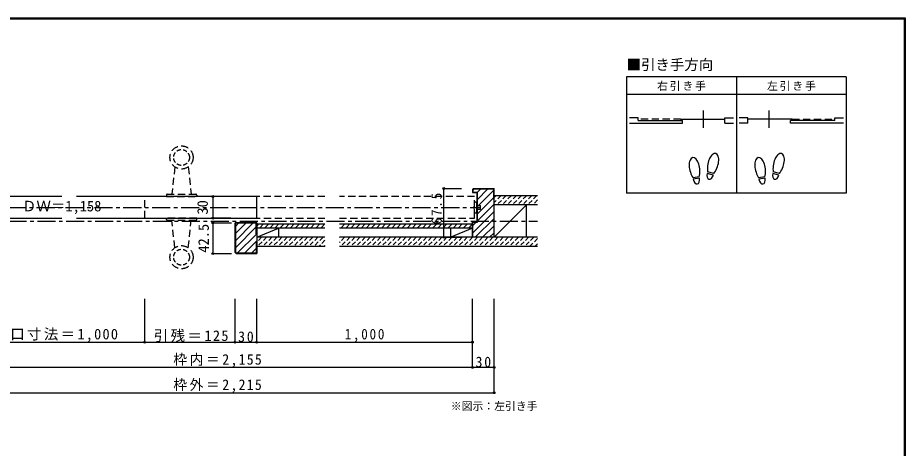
# Model space of a CAD drawing. Units: millimetres at full size, sheet at 1:5. Extents: x -973 to 977, y -718 to 696.
# Drawn here: x -251 to 977, y 100 to 696 of the extents above; entities that cross this region are included whole.
import ezdxf
from ezdxf.enums import TextEntityAlignment as Align

# ---------------------------------------------------------------- set-up
doc = ezdxf.new("R2010")
doc.units = ezdxf.units.MM
doc.header["$LTSCALE"] = 5
doc.header["$PDMODE"] = 32
doc.header["$PDSIZE"] = 2.5
for name, pattern in [('CHAIN1', [8, 5, -1, 1, -1]), ('DASHED1', [1.8, 1.2, -0.6]), ('DASHED2', [3, 2, -1])]:
    doc.linetypes.add(name, pattern=pattern)
for name, color, linetype in [('0-1_通り芯', 4, 'CHAIN1'), ('0-2_柱', 3, 'Continuous'), ('0-3_仕上げ', 2, 'Continuous'), ('0-4_枠', 3, 'Continuous'), ('0-5_ケーシング', 3, 'DASHED2'), ('0-6_扉', 6, 'Continuous'), ('0-7_金物', 7, 'Continuous'), ('0-8_戸当り', 3, 'Continuous'), ('0-A_文字', 3, 'Continuous'), ('0-B_寸法', 7, 'Continuous'), ('0-C_ハッチ', 4, 'DASHED1'), ('F-1_枠', 7, 'Continuous')]:
    doc.layers.add(name, color=color, linetype=linetype)
doc.styles.add('ＭＳ ゴシック', font='')
doc.styles.get('ＭＳ ゴシック').set_extended_font_data('MS Gothic')

msp = doc.modelspace()

# ---------------------------------------------------------------- linework, layer by layer
at = {"layer": '0-1_通り芯'}
msp.add_line((-464.382, 414.494), (467.765, 414.494), dxfattribs=at)
at = {"layer": '0-2_柱'}
for p, q in [((407.688, 391.994), (407.688, 436.994)), ((452.688, 391.994), (452.688, 436.994)), ((109.153, 404.494), (109.153, 391.994)), ((347.688, 391.994), (347.688, 404.494))]:
    msp.add_line(p, q, dxfattribs=at)
at = {"layer": '0-2_柱', "color": 7}
for p, q in [((407.688, 391.994), (452.688, 436.994)), ((79.153, 391.994), (109.153, 404.494)), ((377.688, 404.494), (347.688, 391.994))]:
    msp.add_line(p, q, dxfattribs=at)
at = {"layer": '0-3_仕上げ'}
for p, q in [((467.765, 449.494), (407.688, 449.494)), ((467.765, 436.994), (407.688, 436.994)), ((173.678, 409.994), (79.153, 409.994)), ((377.688, 409.994), (193.678, 409.994)), ((173.678, 404.494), (79.153, 404.494)), ((377.688, 404.494), (193.678, 404.494)), ((173.678, 391.994), (79.153, 391.994)), ((467.765, 391.994), (193.678, 391.994)), ((173.678, 379.494), (79.153, 379.494)), ((467.765, 379.494), (193.678, 379.494))]:
    msp.add_line(p, q, dxfattribs=at)
at = {"layer": '0-4_枠'}
for p, q in [((379.102, 459.494), (377.688, 458.079)), ((378.188, 457.872), (379.309, 458.994)), ((378.188, 457.872), (378.188, 454.494)), ((378.188, 454.494), (384.188, 454.494)), ((379.102, 459.494), (407.688, 459.494)), ((379.309, 458.994), (407.188, 458.994)), ((384.188, 454.494), (384.188, 412.494)), ((407.188, 444.494), (407.188, 458.994)), ((407.688, 391.994), (407.688, 459.494)), ((383.688, 453.994), (383.688, 412.994)), ((407.188, 444.494), (407.688, 444.494)), ((79.153, 411.994), (49.153, 411.994)), ((49.153, 370.908), (49.153, 411.994)), ((78.653, 411.494), (49.653, 411.494)), ((49.653, 411.494), (49.653, 371.115)), ((78.653, 396.994), (78.653, 411.494)), ((79.153, 411.994), (79.153, 369.494)), ((383.688, 412.994), (377.688, 412.994)), ((377.688, 391.994), (377.688, 412.994)), ((384.188, 412.494), (378.188, 412.494)), ((378.188, 391.994), (378.188, 412.494)), ((78.653, 396.994), (79.153, 396.994)), ((78.653, 384.494), (79.153, 384.494)), ((78.653, 384.494), (78.653, 369.994)), ((407.688, 391.994), (377.688, 391.994)), ((50.567, 369.494), (49.153, 370.908)), ((50.774, 369.994), (49.653, 371.115)), ((50.567, 369.494), (79.153, 369.494)), ((78.653, 369.994), (50.774, 369.994))]:
    msp.add_line(p, q, dxfattribs=at)
msp.add_lwpolyline([(377.688, 458.079), (377.688, 453.994), (383.688, 453.994)], dxfattribs=at)
at = {"layer": '0-5_ケーシング'}
for p, q in [((-34.097, 489.439), (-38.347, 451.494)), ((-15.597, 489.439), (-11.347, 451.494)), ((-45.847, 450.494), (-45.847, 448.494)), ((-45.847, 448.494), (-3.847, 448.494)), ((-44.847, 451.494), (-4.847, 451.494)), ((-3.847, 450.494), (-3.847, 448.494)), ((-3.847, 418.494), (-45.847, 418.494)), ((-45.847, 416.494), (-45.847, 418.494)), ((-3.847, 416.494), (-3.847, 418.494)), ((-4.847, 415.494), (-44.847, 415.494)), ((-34.097, 377.549), (-38.347, 415.494)), ((-15.597, 377.549), (-11.347, 415.494))]:
    msp.add_line(p, q, dxfattribs=at)
for centre in [(-24.847, 502.494), (-24.847, 364.494)]:
    msp.add_circle(centre, 16, dxfattribs=at)
at = {"layer": '0-5_ケーシング', "linetype": 'DASHED1'}
for centre in [(-24.847, 502.494), (-24.847, 364.494)]:
    msp.add_circle(centre, 11, dxfattribs=at)
at = {"layer": '0-5_ケーシング'}
for centre, start, end in [((-44.847, 450.494), 90, 180), ((-4.847, 450.494), 0, 90), ((-44.847, 416.494), 180, 270), ((-4.847, 416.494), 270, 0)]:
    msp.add_arc(centre, 1, start, end, dxfattribs=at)
at = {"layer": '0-6_扉'}
for p, q in [((-190.372, 448.494), (-377.382, 448.494)), ((79.153, 448.494), (-170.372, 448.494)), ((79.153, 418.494), (79.153, 448.494)), ((-348.212, 418.494), (-190.372, 418.494)), ((-170.372, 418.494), (79.153, 418.494))]:
    msp.add_line(p, q, dxfattribs=at)
at = {"layer": '0-6_扉', "color": 2, "linetype": 'DASHED2'}
for p, q in [((173.647, 448.494), (-75.847, 448.494)), ((-75.847, 418.494), (-75.847, 448.494)), ((380.688, 448.494), (193.647, 448.494)), ((380.688, 418.494), (380.688, 448.494)), ((-75.847, 418.494), (173.647, 418.494)), ((193.647, 418.494), (380.688, 418.494))]:
    msp.add_line(p, q, dxfattribs=at)
at = {"layer": '0-7_金物'}
for p, q in [((380.688, 440.994), (383.688, 440.994)), ((383.688, 435.994), (388.688, 435.994))]:
    msp.add_line(p, q, dxfattribs=at)
for points in [[(380.688, 425.994), (383.688, 425.994), (383.688, 440.994)], [(383.688, 430.994), (388.688, 430.994), (388.688, 435.994)]]:
    msp.add_lwpolyline(points, dxfattribs=at)
msp.add_arc((411.139, 433.494), 31.361, 166.16368, 193.83629, dxfattribs=at)
at = {"layer": '0-8_戸当り'}
for p, q in [((697.586, 543.354), (697.586, 567.354)), ((788.386, 543.354), (788.386, 567.354)), ((711.079, 478.206), (702.598, 480.478)), ((711.622, 480.235), (703.142, 482.507)), ((801.879, 478.206), (793.398, 480.478)), ((802.422, 480.235), (793.942, 482.507)), ((691.611, 475.878), (682.965, 474.353)), ((691.976, 473.81), (683.33, 472.285)), ((782.411, 475.878), (773.765, 474.353)), ((782.776, 473.81), (774.13, 472.285))]:
    msp.add_line(p, q, dxfattribs=at)
at = {"layer": '0-8_戸当り', "color": 2}
for p, q in [((606.986, 557.154), (594.986, 557.154)), ((606.986, 553.554), (606.986, 557.154)), ((606.986, 553.554), (668.186, 553.554)), ((665.786, 555.354), (726.986, 555.354)), ((726.986, 557.154), (738.986, 557.154)), ((726.986, 549.954), (726.986, 557.154)), ((758.986, 557.154), (746.986, 557.154)), ((758.986, 549.954), (758.986, 557.154)), ((820.186, 555.354), (758.986, 555.354)), ((878.986, 553.554), (817.786, 553.554)), ((878.986, 557.154), (890.986, 557.154)), ((878.986, 553.554), (878.986, 557.154)), ((726.986, 549.954), (738.986, 549.954)), ((758.986, 549.954), (746.986, 549.954))]:
    msp.add_line(p, q, dxfattribs=at)
at = {"layer": '0-8_戸当り', "color": 2, "linetype": 'DASHED2'}
for p, q in [((665.786, 555.354), (606.986, 555.354)), ((820.186, 555.354), (878.986, 555.354))]:
    msp.add_line(p, q, dxfattribs=at)
at = {"layer": '0-8_戸当り', "color": 2}
for points in [[(594.986, 549.954), (668.186, 549.954), (668.186, 553.554)], [(890.986, 549.954), (817.786, 549.954), (817.786, 553.554)]]:
    msp.add_lwpolyline(points, dxfattribs=at)
at = {"layer": '0-8_戸当り'}
for centre, major_axis, ratio, start_param, end_param in [((710.867, 494.378), (3.644, 13.601), 0.5, 4.34059143, 8.22577918), ((801.667, 494.378), (3.644, 13.601), 0.5, 4.34059143, 8.22577918), ((684.95, 488.377), (-2.445, 13.867), 0.5, 4.34059143, 8.22577918), ((775.75, 488.377), (-2.445, 13.867), 0.5, 4.34059143, 8.22577918), ((685.02, 487.981), (-2.963, 16.802), 0.4, 1.85063327, 2.44287679), ((685.02, 487.981), (-2.963, 16.802), 0.4, 3.84030852, 4.43255203), ((706.838, 479.342), (1.894, 7.067), 0.6, 1.57079633, 4.71238898), ((710.763, 493.989), (4.416, 16.48), 0.4, 1.85063327, 2.44287679), ((710.763, 493.989), (4.416, 16.48), 0.4, 3.84030852, 4.43255203), ((775.82, 487.981), (-2.963, 16.802), 0.4, 1.85063327, 2.44287679), ((775.82, 487.981), (-2.963, 16.802), 0.4, 3.84030852, 4.43255203), ((797.638, 479.342), (1.894, 7.067), 0.6, 1.57079633, 4.71238898), ((801.563, 493.989), (4.416, 16.48), 0.4, 1.85063327, 2.44287679), ((801.563, 493.989), (4.416, 16.48), 0.4, 3.84030852, 4.43255203), ((687.653, 473.047), (-1.27, 7.205), 0.6, 1.57079633, 4.71238898), ((778.453, 473.047), (-1.27, 7.205), 0.6, 1.57079633, 4.71238898)]:
    msp.add_ellipse(centre, major_axis=major_axis, ratio=ratio, start_param=start_param, end_param=end_param, dxfattribs=at)
at = {"layer": '0-A_文字'}
for p, q in [((590.986, 614.167), (590.986, 453.167)), ((894.986, 614.167), (590.986, 614.167)), ((742.986, 614.167), (742.986, 453.167)), ((894.986, 614.167), (894.986, 453.167)), ((590.986, 590.167), (894.986, 590.167)), ((894.986, 453.167), (590.986, 453.167))]:
    msp.add_line(p, q, dxfattribs=at)
at = {"layer": '0-B_寸法', "color": 4}
for p, q in [((338.092, 391.994), (338.092, 459.494)), ((338.092, 459.494), (362.688, 459.494)), ((43.495, 448.494), (18.448, 448.494)), ((18.448, 448.494), (18.448, 418.494)), ((43.495, 418.494), (18.448, 418.494)), ((18.448, 411.994), (44.09, 411.994)), ((18.448, 411.994), (18.448, 369.494)), ((338.092, 391.994), (362.688, 391.994)), ((18.448, 369.494), (44.09, 369.494)), ((-75.847, 246.994), (-75.847, 306.994)), ((49.153, 246.994), (49.153, 306.994)), ((79.153, 246.994), (79.153, 306.994)), ((377.688, 211.994), (377.688, 306.994)), ((407.688, 176.994), (407.688, 306.994)), ((-374.382, 246.994), (-75.847, 246.994)), ((-75.847, 246.994), (49.153, 246.994)), ((49.153, 246.994), (79.153, 246.994)), ((79.153, 246.994), (377.688, 246.994)), ((377.688, 211.994), (-374.382, 211.994)), ((407.688, 211.994), (377.688, 211.994)), ((-404.382, 176.994), (407.688, 176.994))]:
    msp.add_line(p, q, dxfattribs=at)
at = {"layer": '0-B_寸法', "color": 4, "linetype": 'CHAIN1'}
msp.add_line((-385.382, 433.494), (388.688, 433.494), dxfattribs=at)
at = {"layer": '0-B_寸法'}
for p in [(338.092, 459.494), (18.448, 448.494), (18.448, 418.494), (18.448, 411.994), (338.092, 391.994), (18.448, 369.494), (-75.847, 246.994), (49.153, 246.994), (79.153, 246.994), (377.688, 246.994), (377.688, 211.994), (407.688, 211.994), (407.688, 176.994)]:
    msp.add_point(p, dxfattribs=at)
at = {"layer": '0-C_ハッチ', "linetype": 'Continuous'}
for p, q in [((379.416, 458.994), (378.188, 457.766)), ((389.315, 458.994), (384.188, 453.867)), ((399.215, 458.994), (384.188, 443.967)), ((407.188, 457.068), (384.188, 434.068)), ((407.188, 447.168), (384.188, 424.168)), ((407.688, 437.769), (384.188, 414.269)), ((407.688, 427.869), (378.188, 398.369)), ((407.688, 417.97), (381.712, 391.994)), ((54.16, 411.494), (49.653, 406.987)), ((64.059, 411.494), (49.653, 397.088)), ((73.959, 411.494), (49.653, 387.188)), ((78.653, 406.289), (49.653, 377.289)), ((382.413, 412.494), (378.188, 408.268)), ((407.688, 408.07), (391.612, 391.994)), ((79.153, 396.889), (52.258, 369.994)), ((407.688, 398.171), (401.511, 391.994)), ((79.153, 386.99), (62.157, 369.994)), ((78.653, 376.59), (72.057, 369.994))]:
    msp.add_line(p, q, dxfattribs=at)
at = {"layer": '0-C_ハッチ'}
for p, q in [((409.941, 449.494), (407.688, 447.241)), ((417.012, 449.494), (407.688, 440.17)), ((424.083, 449.494), (411.583, 436.994)), ((431.154, 449.494), (418.654, 436.994)), ((438.226, 449.494), (425.726, 436.994)), ((445.297, 449.494), (432.797, 436.994)), ((452.368, 449.494), (439.868, 436.994)), ((459.439, 449.494), (446.939, 436.994)), ((466.51, 449.494), (454.01, 436.994)), ((467.765, 443.678), (461.081, 436.994)), ((81.152, 409.994), (79.153, 407.995)), ((88.223, 409.994), (82.723, 404.494)), ((95.294, 409.994), (89.794, 404.494)), ((102.365, 409.994), (96.865, 404.494)), ((109.436, 409.994), (103.936, 404.494)), ((116.507, 409.994), (111.007, 404.494)), ((123.578, 409.994), (118.078, 404.494)), ((130.649, 409.994), (125.149, 404.494)), ((137.72, 409.994), (132.22, 404.494)), ((144.791, 409.994), (139.291, 404.494)), ((151.862, 409.994), (146.362, 404.494)), ((158.933, 409.994), (153.433, 404.494)), ((166.004, 409.994), (160.504, 404.494)), ((173.075, 409.994), (167.575, 404.494)), ((200.541, 409.994), (195.041, 404.494)), ((207.612, 409.994), (202.112, 404.494)), ((214.684, 409.994), (209.184, 404.494)), ((221.755, 409.994), (216.255, 404.494)), ((228.826, 409.994), (223.326, 404.494)), ((235.897, 409.994), (230.397, 404.494)), ((242.968, 409.994), (237.468, 404.494)), ((250.039, 409.994), (244.539, 404.494)), ((257.11, 409.994), (251.61, 404.494)), ((264.181, 409.994), (258.681, 404.494)), ((271.252, 409.994), (265.752, 404.494)), ((278.323, 409.994), (272.823, 404.494)), ((285.394, 409.994), (279.894, 404.494)), ((292.465, 409.994), (286.965, 404.494)), ((299.536, 409.994), (294.036, 404.494)), ((306.607, 409.994), (301.107, 404.494)), ((313.678, 409.994), (308.178, 404.494)), ((320.75, 409.994), (315.25, 404.494)), ((327.821, 409.994), (322.321, 404.494)), ((334.892, 409.994), (329.392, 404.494)), ((341.963, 409.994), (336.463, 404.494)), ((349.034, 409.994), (343.534, 404.494)), ((356.105, 409.994), (350.605, 404.494)), ((363.176, 409.994), (357.676, 404.494)), ((370.247, 409.994), (364.747, 404.494)), ((377.318, 409.994), (371.818, 404.494)), ((85.865, 391.994), (79.153, 385.282)), ((92.936, 391.994), (80.436, 379.494)), ((100.007, 391.994), (87.507, 379.494)), ((107.078, 391.994), (94.578, 379.494)), ((114.149, 391.994), (101.649, 379.494)), ((121.22, 391.994), (108.72, 379.494)), ((128.291, 391.994), (115.791, 379.494)), ((135.362, 391.994), (122.862, 379.494)), ((142.419, 391.979), (129.933, 379.494)), ((149.504, 391.994), (137.004, 379.494)), ((156.561, 391.979), (144.076, 379.494)), ((163.647, 391.994), (151.147, 379.494)), ((170.703, 391.979), (158.218, 379.494)), ((173.678, 387.883), (165.289, 379.494)), ((173.678, 380.812), (172.36, 379.494)), ((200.904, 391.994), (193.678, 384.768)), ((193.833, 391.994), (193.678, 391.839)), ((207.975, 391.994), (195.475, 379.494)), ((215.046, 391.994), (202.546, 379.494)), ((222.118, 391.994), (209.618, 379.494)), ((229.189, 391.994), (216.689, 379.494)), ((236.26, 391.994), (223.76, 379.494)), ((243.331, 391.994), (230.831, 379.494)), ((250.402, 391.994), (237.902, 379.494)), ((257.473, 391.994), (244.973, 379.494)), ((264.544, 391.994), (252.044, 379.494)), ((271.615, 391.994), (259.115, 379.494)), ((278.686, 391.994), (266.186, 379.494)), ((285.757, 391.994), (273.257, 379.494)), ((292.828, 391.994), (280.328, 379.494)), ((299.899, 391.994), (287.399, 379.494)), ((306.97, 391.994), (294.47, 379.494)), ((314.041, 391.994), (301.541, 379.494)), ((321.112, 391.994), (308.612, 379.494)), ((328.184, 391.994), (315.684, 379.494)), ((335.255, 391.994), (322.755, 379.494)), ((342.326, 391.994), (329.826, 379.494)), ((349.397, 391.994), (336.897, 379.494)), ((356.468, 391.994), (343.968, 379.494)), ((363.539, 391.994), (351.039, 379.494)), ((370.61, 391.994), (358.11, 379.494)), ((377.681, 391.994), (365.181, 379.494)), ((384.752, 391.994), (372.252, 379.494)), ((391.823, 391.994), (379.323, 379.494)), ((398.894, 391.994), (386.394, 379.494)), ((405.965, 391.994), (393.465, 379.494)), ((413.036, 391.994), (400.536, 379.494)), ((420.107, 391.994), (407.607, 379.494)), ((427.178, 391.994), (414.678, 379.494)), ((434.25, 391.994), (421.75, 379.494)), ((441.321, 391.994), (428.821, 379.494)), ((448.392, 391.994), (435.892, 379.494)), ((455.463, 391.994), (442.963, 379.494)), ((462.534, 391.994), (450.034, 379.494)), ((467.765, 390.154), (457.105, 379.494)), ((467.765, 383.083), (464.176, 379.494))]:
    msp.add_line(p, q, dxfattribs=at)
at = {"layer": 'F-1_枠', "color": 6}
for p, q in [((-973.347, 695.833), (976.653, 695.833)), ((-973.347, 695), (976.653, 695)), ((-973.347, 694.167), (976.653, 694.167)), ((974.986, 695.833), (974.986, -700.833)), ((975.82, 695.833), (975.82, -700.833)), ((976.653, 695.833), (976.653, -700.833))]:
    msp.add_line(p, q, dxfattribs=at)

# ---------------------------------------------------------------- texts
at = {"layer": '0-A_文字', "color": 7, "style": 'ＭＳ ゴシック'}
msp.add_text('■引き手方向', height=14.66, dxfattribs=at).set_placement((590.986, 619.167), align=Align.BOTTOM_LEFT)
at = {"layer": '0-A_文字', "color": 7, "char_height": 11, "attachment_point": 7, "style": 'ＭＳ ゴシック'}
for s, insert in [('\\T1.17;右引き手', (633.236, 594.667)), ('\\T1.17;左引き手', (785.236, 594.667))]:
    msp.add_mtext(s, dxfattribs=dict(at, insert=insert))
at = {"layer": '0-B_寸法', "style": 'ＭＳ ゴシック'}
for s, height, p in [('ＤＷ＝1,158', 14.66, (-245.614, 423.494)), ('※図示：左引き手', 11, (347.765, 149.539))]:
    msp.add_text(s, height=height, dxfattribs=at).set_placement(p, align=Align.BOTTOM_LEFT)
for s, p in [('30', (15.948, 423.494)), ('42.5', (17.345, 370.744))]:
    msp.add_text(s, height=14.66, rotation=90, dxfattribs=at).set_placement(p, align=Align.BOTTOM_LEFT)
at = {"layer": '0-B_寸法', "insert": (335.592, 410.119), "char_height": 14.66, "attachment_point": 7, "rotation": 90, "style": 'ＭＳ ゴシック'}
msp.add_mtext('\\T1.28;\\W0.9;67.5', dxfattribs=at)
at = {"layer": '0-B_寸法', "char_height": 14.66, "attachment_point": 7, "style": 'ＭＳ ゴシック'}
for s, insert in [('\\T1.16;有効開口寸法＝1,000', (-331.364, 246.994)), ('\\T1.17;引残＝125', (-63.347, 246.994)), ('\\T1.27;\\W0.95;30', (53.528, 246.994)), ('\\T1.28;\\W0.9;1,000', (200.921, 246.994)), ('\\T1.19;\\W0.95;枠内＝2,155', (-36.211, 211.994)), ('\\T1.27;\\W0.95;30', (382.063, 211.994)), ('\\T1.19;\\W0.95;枠外＝2,215', (-36.211, 176.994))]:
    msp.add_mtext(s, dxfattribs=dict(at, insert=insert))

doc.saveas('drawing.dxf')
